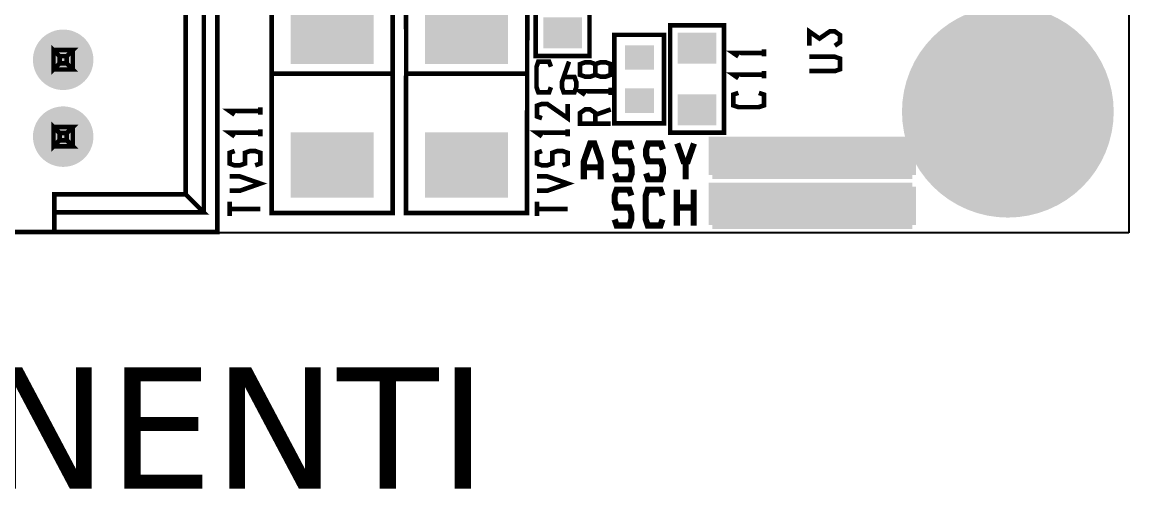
# Model space of a CAD drawing. Extents: x -18 to 89, y -48 to 32.
# Drawn here: x 52.49 to 89.08, y -6.08 to 9.41 of the extents above; entities that cross this region are included whole.
import ezdxf

# ---------------------------------------------------------------- set-up
doc = ezdxf.new("R2010")
doc.units = 0
doc.header["$MEASUREMENT"] = 0
doc.layers.get('0').update_dxf_attribs({"linetype": 'CONTINUOUS'})
for name, color, linetype in [('22-315-0_DRD', 7, 'CONTINUOUS'), ('22-315-0_SMT', 9, 'CONTINUOUS'), ('22-315-0_SST', 1, 'CONTINUOUS')]:
    doc.layers.add(name, color=color, linetype=linetype)
doc.styles.get("Standard").update_dxf_attribs({"font": 'verdana.ttf', "height": 4})

# ---------------------------------------------------------------- blocks, each defined once
blk = doc.blocks.new('RECTANGLE_2')
blk.add_solid([(0.63627, 0.51308), (0.63627, -0.51308), (-0.63627, 0.51308), (-0.63627, -0.51308)])
blk = doc.blocks.new('RECTANGLE_8')
blk.add_solid([(0.4826, 0.4064), (0.4826, -0.4064), (-0.4826, 0.4064), (-0.4826, -0.4064)])
blk = doc.blocks.new('ROUND_16')
at = {"const_width": 3.50012}
blk.add_lwpolyline([(-1.75006, 0, 1), (1.75006, 0, 1)], format="xyb", close=True, dxfattribs=at)
blk = doc.blocks.new('ROUND_22')
at = {"const_width": 0.99949}
blk.add_lwpolyline([(-0.499744, 0, 1), (0.499744, 0, 1)], format="xyb", close=True, dxfattribs=at)
blk = doc.blocks.new('RECTANGLE_35')
blk.add_solid([(1.3716, 1.0795), (1.3716, -1.0795), (-1.3716, 1.0795), (-1.3716, -1.0795)])

msp = doc.modelspace()

# ---------------------------------------------------------------- linework, layer by layer
at = {"layer": '22-315-0_DRD'}
for p, q in [((89.076, 32.451), (89.076, 2.451)), ((89.076, 2.451), (-10.923, 2.451))]:
    msp.add_line(p, q, dxfattribs=at)
at = {"layer": '22-315-0_SST'}
for points, const_width in [([(71.246, 8.293), (71.246, 11.849), (69.468, 11.849), (69.468, 8.293), (71.246, 8.293)], 0.152), ([(53.557, 2.471), (49.056, 2.471), (43.666, 2.471), (43.666, 11.32), (45.815, 11.32)], 0.152), ([(56.795, 11.32), (58.947, 11.32), (58.947, 2.471), (53.557, 2.471), (53.557, 3.121), (58.497, 3.121), (57.895, 3.721), (57.895, 10.071)], 0.152), ([(58.497, 3.121), (58.497, 10.67)], 0.152), ([(60.74, 9.09), (60.738, 4.737), (60.738, 3.098), (64.736, 3.098), (64.743, 10.223), (64.286, 10.68), (61.086, 10.68), (60.73, 10.248), (60.74, 9.09)], 0.152), ([(65.185, 9.09), (65.183, 4.737), (65.183, 3.098), (69.181, 3.098), (69.188, 10.223), (68.731, 10.68), (65.531, 10.68), (65.175, 10.248), (65.185, 9.09)], 0.152), ([(75.691, 5.753), (75.691, 9.309), (73.913, 9.309), (73.913, 5.753), (75.691, 5.753)], 0.152), ([(79.356, 8.63), (79.526, 8.747), (79.526, 8.986), (79.356, 9.103), (79.188, 9.103), (78.848, 8.867), (78.51, 9.103), (78.51, 8.63)], 0.152), ([(72.071, 8.991), (72.071, 6.07), (73.709, 6.07), (73.709, 8.991), (72.071, 8.991)], 0.152), ([(53.727, 8.285), (53.527, 8.486), (53.527, 7.846), (53.727, 8.046), (53.727, 8.285), (53.966, 8.285), (54.167, 8.486), (53.527, 8.486)], 0.152), ([(54.167, 8.486), (54.167, 7.846)], 0.152), ([(77.014, 8.394), (75.998, 8.394), (76.168, 8.277)], 0.152), ([(77.014, 8.514), (77.014, 8.277)], 0.152), ([(53.966, 8.285), (53.966, 8.046), (54.167, 7.846), (53.527, 7.846)], 0.152), ([(53.727, 8.046), (53.966, 8.046)], 0.152), ([(69.97, 7.261), (69.91, 7.091), (69.554, 7.091), (69.495, 7.261), (69.495, 7.937), (69.554, 8.107), (69.91, 8.107), (69.97, 7.937)], 0.152), ([(70.392, 7.599), (70.748, 7.599), (70.809, 7.429), (70.809, 7.261), (70.748, 7.091), (70.392, 7.091), (70.334, 7.261), (70.334, 7.429), (70.57, 8.107)], 0.152), ([(71.441, 8.023), (71.271, 8.084), (71.103, 8.084), (70.933, 8.023), (70.933, 7.668), (71.103, 7.609), (71.271, 7.609), (71.441, 7.668), (71.441, 8.023), (71.611, 8.084), (71.779, 8.084), (71.949, 8.023), (71.949, 7.668), (71.779, 7.609), (71.611, 7.609), (71.441, 7.668)], 0.152), ([(78.51, 8.265), (79.356, 8.265), (79.526, 8.206), (79.526, 7.851), (79.356, 7.792), (78.51, 7.792)], 0.152), ([(60.781, 7.708), (64.718, 7.708)], 0.152), ([(65.226, 7.708), (69.163, 7.708)], 0.152), ([(77.014, 7.675), (75.998, 7.675), (76.168, 7.556)], 0.152), ([(77.014, 7.795), (77.014, 7.556)], 0.152), ([(71.949, 7.246), (71.949, 7.007)], 0.152), ([(71.949, 7.127), (70.933, 7.127), (71.103, 7.007)], 0.152), ([(76.844, 7.073), (77.014, 7.015), (77.014, 6.659), (76.844, 6.601), (76.168, 6.601), (75.998, 6.659), (75.998, 7.015), (76.168, 7.073)], 0.152), ([(60.364, 6.591), (60.364, 6.352)], 0.152), ([(70.524, 6.708), (70.524, 6.235), (69.846, 6.708), (69.676, 6.708), (69.508, 6.649), (69.508, 6.294), (69.676, 6.235)], 0.152), ([(71.441, 6.052), (71.441, 6.408), (71.271, 6.525), (71.103, 6.525), (70.933, 6.408), (70.933, 6.052), (71.949, 6.052)], 0.152), ([(71.441, 6.347), (71.949, 6.525)], 0.152), ([(60.364, 6.471), (59.348, 6.471), (59.516, 6.352)], 0.152), ([(53.727, 5.745), (53.527, 5.946), (53.527, 5.306), (53.727, 5.506), (53.727, 5.745), (53.966, 5.745), (54.167, 5.946), (53.527, 5.946)], 0.152), ([(54.167, 5.946), (54.167, 5.306)], 0.152), ([(60.364, 5.869), (60.364, 5.633)], 0.152), ([(70.524, 5.869), (70.524, 5.633)], 0.152), ([(53.966, 5.745), (53.966, 5.506), (54.167, 5.306), (53.527, 5.306)], 0.152), ([(53.727, 5.506), (53.966, 5.506)], 0.152), ([(60.364, 5.753), (59.348, 5.753), (59.516, 5.633)], 0.152), ([(70.524, 5.753), (69.508, 5.753), (69.676, 5.633)], 0.152), ([(71.614, 4.213), (71.614, 4.808), (71.406, 5.4), (71.268, 5.4), (71.06, 4.808), (71.06, 4.213)], 0.203), ([(72.643, 5.201), (72.574, 5.4), (72.157, 5.4), (72.089, 5.201), (72.089, 5.003), (72.157, 4.808), (72.574, 4.808), (72.643, 4.61), (72.643, 4.412), (72.574, 4.213), (72.157, 4.213), (72.089, 4.412)], 0.203), ([(73.671, 5.201), (73.603, 5.4), (73.186, 5.4), (73.118, 5.201), (73.118, 5.003), (73.186, 4.808), (73.603, 4.808), (73.671, 4.61), (73.671, 4.412), (73.603, 4.213), (73.186, 4.213), (73.118, 4.412)], 0.203), ([(74.7, 5.4), (74.492, 4.808), (74.355, 4.808), (74.146, 5.4)], 0.203), ([(81.914, 5.499), (75.31, 5.499), (75.31, 4.356)], 0.254), ([(81.914, 5.372), (75.31, 5.372)], 0.254), ([(75.411, 5.499), (75.411, 4.356)], 0.254), ([(75.64, 5.499), (75.64, 4.356)], 0.254), ([(75.868, 5.499), (75.868, 4.356)], 0.254), ([(76.097, 5.499), (76.097, 4.356)], 0.254), ([(76.326, 5.499), (76.326, 4.356)], 0.254), ([(76.554, 5.499), (76.554, 4.356)], 0.254), ([(76.783, 5.499), (76.783, 4.356)], 0.254), ([(77.011, 5.499), (77.011, 4.356)], 0.254), ([(77.24, 5.499), (77.24, 4.356)], 0.254), ([(77.469, 5.499), (77.469, 4.356)], 0.254), ([(77.697, 5.499), (77.697, 4.356)], 0.254), ([(77.926, 5.499), (77.926, 4.356)], 0.254), ([(78.154, 5.499), (78.154, 4.356)], 0.254), ([(78.383, 5.499), (78.383, 4.356)], 0.254), ([(78.612, 5.499), (78.612, 4.356)], 0.254), ([(78.84, 5.499), (78.84, 4.356)], 0.254), ([(79.069, 5.499), (79.069, 4.356)], 0.254), ([(79.297, 5.499), (79.297, 4.356)], 0.254), ([(79.526, 5.499), (79.526, 4.356)], 0.254), ([(79.755, 5.499), (79.755, 4.356)], 0.254), ([(79.983, 5.499), (79.983, 4.356)], 0.254), ([(80.212, 5.499), (80.212, 4.356)], 0.254), ([(80.44, 5.499), (80.44, 4.356)], 0.254), ([(80.669, 5.499), (80.669, 4.356)], 0.254), ([(80.898, 5.499), (80.898, 4.356)], 0.254), ([(81.126, 5.499), (81.126, 4.356)], 0.254), ([(81.355, 5.499), (81.355, 4.356)], 0.254), ([(81.583, 5.499), (81.583, 4.356)], 0.254), ([(81.812, 5.499), (81.812, 4.356)], 0.254), ([(81.914, 5.499), (81.914, 4.356)], 0.254), ([(59.516, 5.151), (59.348, 5.092), (59.348, 4.737), (59.516, 4.676), (59.686, 4.676), (59.856, 4.737), (59.856, 5.092), (60.024, 5.151), (60.194, 5.151), (60.364, 5.092), (60.364, 4.737), (60.194, 4.676)], 0.152), ([(69.676, 5.151), (69.508, 5.092), (69.508, 4.737), (69.676, 4.676), (69.846, 4.676), (70.016, 4.737), (70.016, 5.092), (70.184, 5.151), (70.354, 5.151), (70.524, 5.092), (70.524, 4.737), (70.354, 4.676)], 0.152), ([(81.914, 5.143), (75.31, 5.143)], 0.254), ([(74.423, 4.213), (74.423, 4.808)], 0.203), ([(81.914, 4.914), (75.31, 4.914)], 0.254), ([(81.914, 4.686), (75.31, 4.686)], 0.254), ([(71.614, 4.61), (71.06, 4.61)], 0.203), ([(81.914, 4.457), (75.31, 4.457)], 0.254), ([(81.914, 4.356), (75.31, 4.356)], 0.254), ([(59.348, 4.312), (59.686, 4.312), (60.364, 4.076), (59.686, 3.837), (59.348, 3.837)], 0.152), ([(69.508, 4.312), (69.846, 4.312), (70.524, 4.076), (69.846, 3.837), (69.508, 3.837)], 0.152), ([(81.914, 3.975), (75.31, 3.975), (75.31, 2.705)], 0.254), ([(81.914, 3.949), (75.31, 3.949)], 0.254), ([(75.411, 3.975), (75.411, 2.705)], 0.254), ([(75.64, 3.975), (75.64, 2.705)], 0.254), ([(75.868, 3.975), (75.868, 2.705)], 0.254), ([(76.097, 3.975), (76.097, 2.705)], 0.254), ([(76.326, 3.975), (76.326, 2.705)], 0.254), ([(76.554, 3.975), (76.554, 2.705)], 0.254), ([(76.783, 3.975), (76.783, 2.705)], 0.254), ([(77.011, 3.975), (77.011, 2.705)], 0.254), ([(77.24, 3.975), (77.24, 2.705)], 0.254), ([(77.469, 3.975), (77.469, 2.705)], 0.254), ([(77.697, 3.975), (77.697, 2.705)], 0.254), ([(77.926, 3.975), (77.926, 2.705)], 0.254), ([(78.154, 3.975), (78.154, 2.705)], 0.254), ([(78.383, 3.975), (78.383, 2.705)], 0.254), ([(78.612, 3.975), (78.612, 2.705)], 0.254), ([(78.84, 3.975), (78.84, 2.705)], 0.254), ([(79.069, 3.975), (79.069, 2.705)], 0.254), ([(79.297, 3.975), (79.297, 2.705)], 0.254), ([(79.526, 3.975), (79.526, 2.705)], 0.254), ([(79.755, 3.975), (79.755, 2.705)], 0.254), ([(79.983, 3.975), (79.983, 2.705)], 0.254), ([(80.212, 3.975), (80.212, 2.705)], 0.254), ([(80.44, 3.975), (80.44, 2.705)], 0.254), ([(80.669, 3.975), (80.669, 2.705)], 0.254), ([(80.898, 3.975), (80.898, 2.705)], 0.254), ([(81.126, 3.975), (81.126, 2.705)], 0.254), ([(81.355, 3.975), (81.355, 2.705)], 0.254), ([(81.583, 3.975), (81.583, 2.705)], 0.254), ([(81.812, 3.975), (81.812, 2.705)], 0.254), ([(81.914, 3.975), (81.914, 2.705)], 0.254), ([(57.895, 3.721), (53.557, 3.721), (53.557, 3.121)], 0.152), ([(72.63, 3.677), (72.561, 3.876), (72.145, 3.876), (72.076, 3.677), (72.076, 3.479), (72.145, 3.284), (72.561, 3.284), (72.63, 3.086), (72.63, 2.888), (72.561, 2.689), (72.145, 2.689), (72.076, 2.888)], 0.203), ([(73.659, 2.888), (73.59, 2.689), (73.173, 2.689), (73.105, 2.888), (73.105, 3.677), (73.173, 3.876), (73.59, 3.876), (73.659, 3.677)], 0.203), ([(74.134, 2.689), (74.134, 3.876)], 0.203), ([(74.687, 2.689), (74.687, 3.876)], 0.203), ([(81.914, 3.721), (75.31, 3.721)], 0.254), ([(59.348, 3.474), (59.348, 2.999)], 0.152), ([(60.364, 3.238), (59.348, 3.238)], 0.152), ([(69.508, 3.474), (69.508, 2.999)], 0.152), ([(70.524, 3.238), (69.508, 3.238)], 0.152), ([(74.687, 3.284), (74.134, 3.284)], 0.203), ([(81.914, 3.492), (75.31, 3.492)], 0.254), ([(81.914, 3.263), (75.31, 3.263)], 0.254), ([(81.914, 3.035), (75.31, 3.035)], 0.254), ([(81.914, 2.806), (75.31, 2.806)], 0.254), ([(81.914, 2.705), (75.31, 2.705)], 0.254)]:
    msp.add_lwpolyline(points, dxfattribs=dict(at, const_width=const_width))

# ---------------------------------------------------------------- block references
at = {"layer": '22-315-0_SMT'}
for name, p in [('RECTANGLE_35', (62.737, 9.105)), ('RECTANGLE_35', (67.182, 9.105)), ('ROUND_16', (85.076, 6.451)), ('RECTANGLE_2', (70.357, 9.055)), ('ROUND_22', (53.847, 8.166)), ('RECTANGLE_2', (74.802, 8.547)), ('RECTANGLE_8', (72.897, 8.242)), ('RECTANGLE_8', (72.897, 6.819)), ('RECTANGLE_2', (74.802, 6.515)), ('ROUND_22', (53.847, 5.626)), ('RECTANGLE_35', (62.737, 4.686)), ('RECTANGLE_35', (67.182, 4.686))]:
    msp.add_blockref(name, p, dxfattribs=at)

# ---------------------------------------------------------------- texts
at = {"linetype": 'Continuous'}
msp.add_text('LATO COMPONENTI', height=4, dxfattribs=at).set_placement((14.489, -6.003))

doc.saveas('drawing.dxf')
